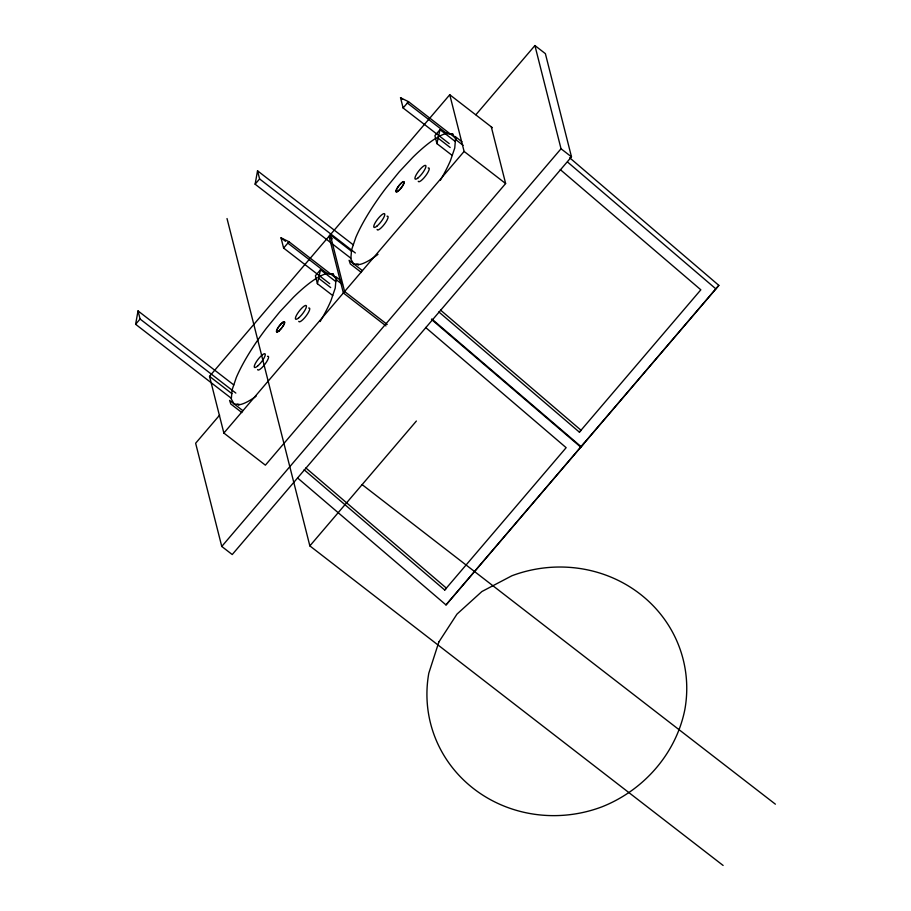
<?xml version="1.0" encoding="UTF-8"?>
<svg xmlns="http://www.w3.org/2000/svg" width="911" height="911" viewBox="0 0 911 911"><rect width="100%" height="100%" fill="white"/><g stroke="black" fill="none" stroke-linecap="round" stroke-linejoin="round"><path stroke-width="1.37" d="M242.907 410.702L229.583 400.407L230.79 404.006L241.893 412.581M342.49 284.539L336.945 280.246L335.738 276.648L341.283 280.941M362.407 270.613L349.095 260.318L350.302 263.917L361.394 272.491M463.107 145.304L456.445 140.157L455.238 136.559L461.9 141.706M231.36 398.323L135.614 324.282L138.028 310.902L233.785 384.943M350.872 258.234L255.114 184.193L257.54 170.812L353.286 244.854M332.709 295.54L317.404 283.708L320.49 269.758L335.795 281.59M452.209 155.451L436.916 143.619L440.002 129.681L455.295 141.501M135.614 324.282L140.089 319.032L138.028 310.902M255.114 184.193L259.601 178.943L257.54 170.812M329.714 283.708L283.617 248.065L288.992 241.757L335.089 277.399M449.214 143.619L403.117 107.976L408.504 101.668L454.6 137.31M491.291 126.845L505.639 183.544L265.386 465.168L223.867 433.055L209.519 376.345L449.761 94.733L492.361 127.677M320.49 269.758L315.388 275.748L317.404 283.708M440.002 129.681L434.9 135.659L436.916 143.619M219.608 415.143L195.637 443.247L221.76 546.452L232.225 554.548L571.493 156.863L545.382 53.647L534.916 45.55L475.906 114.718M223.867 433.055L464.109 151.442L449.761 94.733M221.76 546.452L561.028 148.766L534.916 45.55M723.118 865.45L309.854 545.894L416.373 421.041M304.137 469.791L444.716 590.032L566.152 447.677L425.585 327.436M438.817 311.926L579.385 432.156L700.832 289.812L560.254 169.571M297.886 478.229L446.014 604.927L718.847 285.382L569.637 157.751M718.847 285.382L446.014 604.927M579.385 432.156L581.093 430.299L440.525 310.07M444.716 590.032L446.424 588.176L305.845 467.935M584.179 443.247L580.694 447.062L431.472 319.442M437.371 137.379A81.739 20.247 -52.3 0 1 446.515 133.439L452.699 133.974L455.511 138.927L454.76 147.981L450.49 160.507A81.739 20.247 -52.3 0 1 440.332 180.298M317.859 277.456A81.739 20.247 -52.3 0 1 327.003 273.528L333.198 274.063L336.011 279.017L335.248 288.07L330.978 300.596A81.739 20.247 -52.3 0 1 320.125 321.572M446.515 133.439L452.699 133.974M327.003 273.528L333.198 274.063M403.117 107.976L400.533 97.75L408.504 101.668M283.617 248.065L281.021 237.839L288.992 241.757M356.907 264.213L358.399 265.067L358.217 264.327M237.395 404.302L238.898 405.156L238.705 404.416M561.028 148.766L571.493 156.863M400.533 97.75L402.787 99.481M407.274 102.966L446.629 133.393M464.109 151.442L505.594 183.51M438.18 138.199L450.193 147.491M259.601 178.943L355.347 252.985M351.555 251.288L330.26 234.822L344.609 291.52L387.209 324.464M332.378 238.864L329.019 236.268L343.367 292.966L385.968 325.91M281.021 237.839L285.519 241.313M287.774 243.055L327.117 273.482M318.668 278.276L330.693 287.58M362.134 484.618L775.386 804.174M140.089 319.032L235.835 393.074M209.519 376.345L231.941 393.689M567.599 162.067L715.739 288.764M431.848 319.009L581.059 446.629M227.021 218.538L309.854 545.894M256.105 396.205A81.739 20.247 -52.3 0 1 240.299 404.552L234.116 404.017L231.303 399.052L232.054 390.01L236.325 377.484A81.739 20.247 -52.3 0 1 266.263 328.427L279.677 311.972L293.365 297.362A81.739 20.247 -52.3 0 1 316.823 278.083M308.658 308.055A8.609 2.129 -52.3 0 1 306.29 315.741A8.609 2.129 -52.3 0 1 298.751 321.344M267.504 356.303A8.609 2.129 -52.3 0 1 265.124 363.99A8.609 2.129 -52.3 0 1 257.585 369.593M377.997 254.328A81.739 20.247 -52.3 0 1 359.811 264.463L353.616 263.928L350.803 258.975L351.566 249.921L355.837 237.395A81.739 20.247 -52.3 0 1 385.774 188.338L399.189 171.883L412.877 157.273A81.739 20.247 -52.3 0 1 436.323 137.994M428.17 167.966A8.609 2.129 -52.3 0 1 425.79 175.652A8.609 2.129 -52.3 0 1 418.251 181.255M387.004 216.214A8.609 2.129 -52.3 0 1 384.636 223.901A8.609 2.129 -52.3 0 1 377.086 229.504M438.874 641.959L428.808 673.172A130.284 123.907 -14.2 0 0 601.761 806.907C643.496 790.463 676.042 753.784 684.867 709.487A130.284 123.907 -14.2 0 0 511.914 575.752L481.885 591.535L456.98 614.116L438.874 641.959M298.762 317.814A8.609 2.129 -52.3 0 0 306.426 305.925A8.609 2.129 -52.3 0 0 297.624 313.35A8.609 2.129 -52.3 0 0 298.762 317.814M257.597 366.063A8.609 2.129 -52.3 0 0 265.26 354.174A8.609 2.129 -52.3 0 0 256.469 361.599A8.609 2.129 -52.3 0 0 257.597 366.063M418.263 177.725A8.609 2.129 -52.3 0 0 425.927 165.848A8.609 2.129 -52.3 0 0 417.136 173.261A8.609 2.129 -52.3 0 0 418.263 177.725M377.108 225.974A8.609 2.129 -52.3 0 0 384.772 214.096A8.609 2.129 -52.3 0 0 375.97 221.51A8.609 2.129 -52.3 0 0 377.108 225.974M398.46 190.832A6.457 1.594 -52.3 0 0 404.188 181.927A6.457 1.594 -52.3 0 0 397.572 187.529A6.457 1.594 -52.3 0 0 398.46 190.832M398.506 190.706A6.229 1.537 -52.3 0 0 404.051 182.109A6.229 1.537 -52.3 0 0 397.686 187.472A6.229 1.537 -52.3 0 0 398.506 190.706M278.96 330.921A6.457 1.594 -52.3 0 0 284.688 322.016A6.457 1.594 -52.3 0 0 278.071 327.618A6.457 1.594 -52.3 0 0 278.96 330.921M278.994 330.795A6.229 1.537 -52.3 0 0 284.539 322.198A6.229 1.537 -52.3 0 0 278.174 327.561A6.229 1.537 -52.3 0 0 278.994 330.795"/></g></svg>
